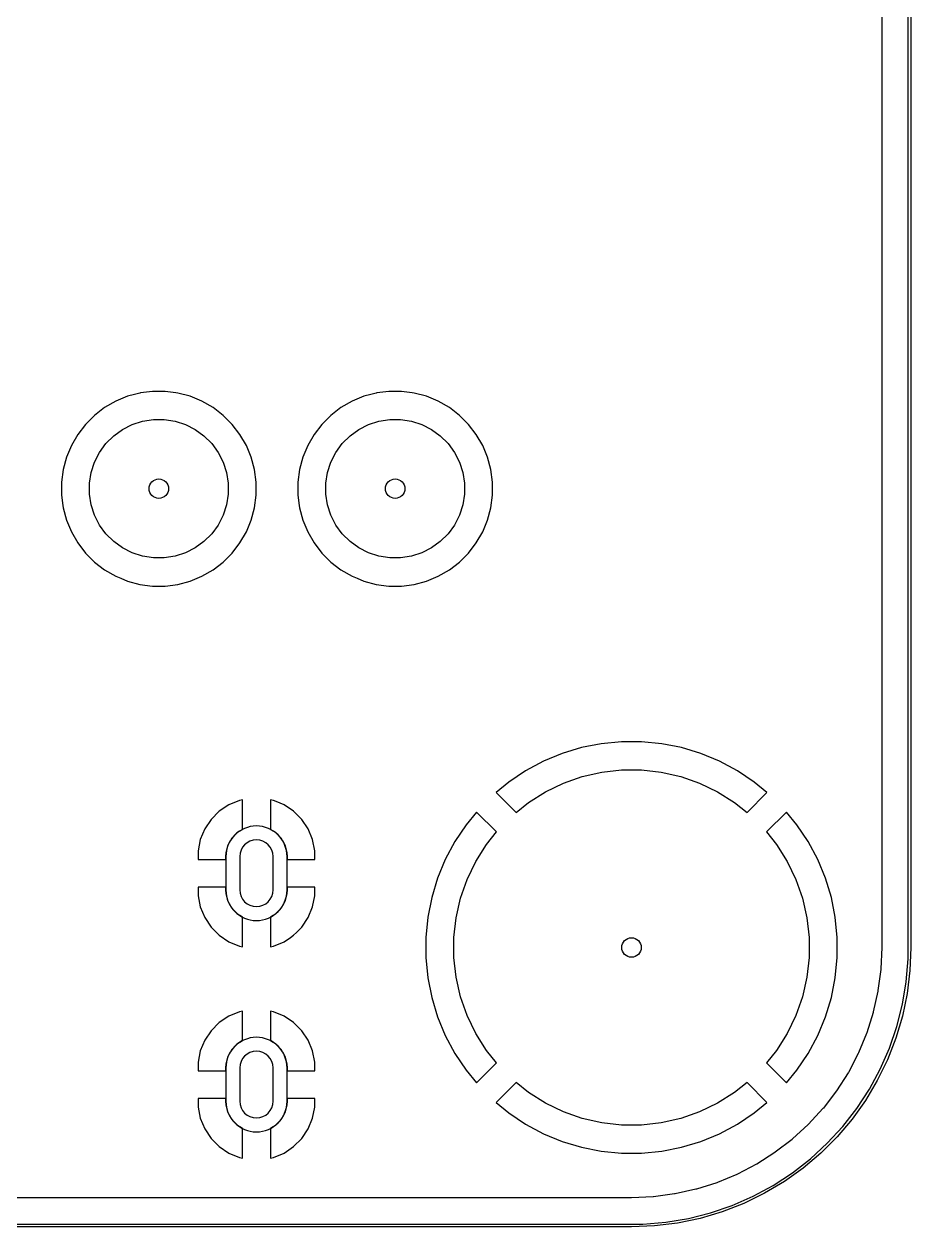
# Model space of a CAD drawing. Header units: millimetres. Extents: x 121.3 to 153.8, y -119.7 to -62.2.
# Drawn here: x 137.88 to 153.82, y -119.73 to -98.11 of the extents above; entities that cross this region are included whole.
import ezdxf

# ---------------------------------------------------------------- set-up
doc = ezdxf.new("R2010")
doc.units = ezdxf.units.MM
doc.layers.add('BLACK', color=250, linetype='CONTINUOUS')

msp = doc.modelspace()

# ---------------------------------------------------------------- linework, layer by layer
at = {"layer": 'BLACK', "linetype": 'CONTINUOUS'}
for p, q in [((153.2995, -67.212706), (153.2995, -114.707293)), ((153.775, -114.71), (153.775, -67.21)), ((153.825, -67.21), (153.825, -114.71)), ((139.524109, -104.886657), (139.325382, -105.001392)), ((139.524123, -104.88665), (139.524109, -104.886657)), ((139.736112, -104.798842), (139.524123, -104.88665)), ((139.864076, -104.764554), (139.736112, -104.798842)), ((139.957762, -104.739452), (139.864076, -104.764554)), ((139.968715, -104.738009), (139.957762, -104.739452)), ((140.185258, -104.7095), (139.968715, -104.738009)), ((140.185266, -104.7095), (140.185258, -104.7095)), ((140.414734, -104.7095), (140.185266, -104.7095)), ((140.414741, -104.7095), (140.414734, -104.7095)), ((140.604215, -104.734446), (140.414741, -104.7095)), ((140.642238, -104.739452), (140.604215, -104.734446)), ((140.863887, -104.798842), (140.642238, -104.739452)), ((141.075876, -104.88665), (140.863887, -104.798842)), ((141.07589, -104.886657), (141.075876, -104.88665)), ((141.274617, -105.001392), (141.07589, -104.886657)), ((143.774109, -104.886657), (143.575382, -105.001392)), ((143.774123, -104.88665), (143.774109, -104.886657)), ((143.986112, -104.798842), (143.774123, -104.88665)), ((144.114076, -104.764554), (143.986112, -104.798842)), ((144.207762, -104.739452), (144.114076, -104.764554)), ((144.218715, -104.738009), (144.207762, -104.739452)), ((144.435258, -104.7095), (144.218715, -104.738009)), ((144.435266, -104.7095), (144.435258, -104.7095)), ((144.664734, -104.7095), (144.435266, -104.7095)), ((144.664741, -104.7095), (144.664734, -104.7095)), ((144.854215, -104.734446), (144.664741, -104.7095)), ((144.892238, -104.739452), (144.854215, -104.734446)), ((145.113887, -104.798842), (144.892238, -104.739452)), ((145.325876, -104.88665), (145.113887, -104.798842)), ((145.32589, -104.886657), (145.325876, -104.88665)), ((145.524617, -105.001392), (145.32589, -104.886657)), ((139.325382, -105.001392), (139.143338, -105.141081)), ((141.456661, -105.141081), (141.274617, -105.001392)), ((143.575382, -105.001392), (143.393338, -105.141081)), ((145.706661, -105.141081), (145.524617, -105.001392)), ((138.981081, -105.303338), (138.841392, -105.485382)), ((139.143338, -105.141081), (138.981081, -105.303338)), ((139.646877, -105.3942), (139.821646, -105.305151)), ((139.821646, -105.305151), (140.008193, -105.244538)), ((140.008193, -105.244538), (140.201926, -105.213853)), ((140.201926, -105.213853), (140.398074, -105.213853)), ((140.398074, -105.213853), (140.591807, -105.244538)), ((140.591807, -105.244538), (140.778354, -105.305151)), ((140.778354, -105.305151), (140.953123, -105.3942)), ((141.45667, -105.141089), (141.456661, -105.141081)), ((141.618911, -105.30333), (141.45667, -105.141089)), ((141.618918, -105.303338), (141.618911, -105.30333)), ((141.758607, -105.485382), (141.618918, -105.303338)), ((143.231081, -105.303338), (143.091392, -105.485382)), ((143.393338, -105.141081), (143.231081, -105.303338)), ((143.896877, -105.3942), (144.071646, -105.305151)), ((144.071646, -105.305151), (144.258193, -105.244538)), ((144.258193, -105.244538), (144.451926, -105.213853)), ((144.451926, -105.213853), (144.648074, -105.213853)), ((144.648074, -105.213853), (144.841807, -105.244538)), ((144.841807, -105.244538), (145.028354, -105.305151)), ((145.028354, -105.305151), (145.203123, -105.3942)), ((145.70667, -105.141089), (145.706661, -105.141081)), ((145.868911, -105.30333), (145.70667, -105.141089)), ((145.868918, -105.303338), (145.868911, -105.30333)), ((146.008607, -105.485382), (145.868918, -105.303338)), ((138.841392, -105.485382), (138.726657, -105.684109)), ((139.349493, -105.64819), (139.48819, -105.509493)), ((139.48819, -105.509493), (139.646877, -105.3942)), ((140.953123, -105.3942), (141.11181, -105.509493)), ((141.11181, -105.509493), (141.250507, -105.64819)), ((141.758608, -105.485385), (141.758607, -105.485382)), ((141.758611, -105.485388), (141.758608, -105.485385)), ((141.873344, -105.684112), (141.758611, -105.485388)), ((143.091392, -105.485382), (142.976657, -105.684109)), ((143.599493, -105.64819), (143.73819, -105.509493)), ((143.73819, -105.509493), (143.896877, -105.3942)), ((145.203123, -105.3942), (145.36181, -105.509493)), ((145.36181, -105.509493), (145.500507, -105.64819)), ((146.008608, -105.485385), (146.008607, -105.485382)), ((146.008611, -105.485388), (146.008608, -105.485385)), ((146.123344, -105.684112), (146.008611, -105.485388)), ((138.72665, -105.684123), (138.638842, -105.896112)), ((138.726657, -105.684109), (138.72665, -105.684123)), ((139.2342, -105.806877), (139.349493, -105.64819)), ((141.250507, -105.64819), (141.3658, -105.806877)), ((141.961158, -105.896113), (141.873344, -105.684112)), ((142.97665, -105.684123), (142.888842, -105.896112)), ((142.976657, -105.684109), (142.97665, -105.684123)), ((143.4842, -105.806877), (143.599493, -105.64819)), ((145.500507, -105.64819), (145.6158, -105.806877)), ((146.211158, -105.896113), (146.123344, -105.684112)), ((138.638842, -105.896112), (138.579453, -106.117759)), ((139.084538, -106.168193), (139.145151, -105.981646)), ((139.145151, -105.981646), (139.2342, -105.806877)), ((141.3658, -105.806877), (141.454849, -105.981646)), ((141.454849, -105.981646), (141.515462, -106.168193)), ((142.020548, -106.117762), (141.961158, -105.896113)), ((142.888842, -105.896112), (142.829453, -106.117759)), ((143.334538, -106.168193), (143.395151, -105.981646)), ((143.395151, -105.981646), (143.4842, -105.806877)), ((145.6158, -105.806877), (145.704849, -105.981646)), ((145.704849, -105.981646), (145.765462, -106.168193)), ((146.270548, -106.117762), (146.211158, -105.896113)), ((138.579451, -106.11777), (138.5495, -106.345258)), ((138.579453, -106.117759), (138.579451, -106.11777)), ((139.053853, -106.361926), (139.084538, -106.168193)), ((141.515462, -106.168193), (141.546147, -106.361926)), ((142.050499, -106.345258), (142.020548, -106.117762)), ((142.829451, -106.11777), (142.7995, -106.345258)), ((142.829453, -106.117759), (142.829451, -106.11777)), ((143.303853, -106.361926), (143.334538, -106.168193)), ((145.765462, -106.168193), (145.796147, -106.361926)), ((146.3005, -106.345266), (146.270548, -106.117762)), ((138.5495, -106.345258), (138.5495, -106.574741)), ((139.053853, -106.558074), (139.053853, -106.361926)), ((141.546147, -106.361926), (141.546147, -106.558074)), ((142.0505, -106.345266), (142.050499, -106.345258)), ((142.0505, -106.574734), (142.0505, -106.345266)), ((142.7995, -106.345258), (142.7995, -106.574741)), ((143.303853, -106.558074), (143.303853, -106.361926)), ((145.796147, -106.361926), (145.796147, -106.558074)), ((146.3005, -106.574734), (146.3005, -106.345266)), ((138.5495, -106.574741), (138.574446, -106.764215)), ((139.084538, -106.751807), (139.053853, -106.558074)), ((141.546147, -106.558074), (141.515462, -106.751807)), ((142.020548, -106.802238), (142.0505, -106.574734)), ((142.7995, -106.574741), (142.824446, -106.764215)), ((143.334538, -106.751807), (143.303853, -106.558074)), ((145.796147, -106.558074), (145.765462, -106.751807)), ((146.270548, -106.802238), (146.3005, -106.574734)), ((138.574446, -106.764215), (138.579452, -106.802238)), ((138.579452, -106.802238), (138.579453, -106.80224)), ((138.579453, -106.80224), (138.638842, -107.023887)), ((139.145151, -106.938354), (139.084538, -106.751807)), ((141.515462, -106.751807), (141.454849, -106.938354)), ((141.961158, -107.023887), (142.020548, -106.802238)), ((142.824446, -106.764215), (142.829452, -106.802238)), ((142.829452, -106.802238), (142.829453, -106.80224)), ((142.829453, -106.80224), (142.888842, -107.023887)), ((143.395151, -106.938354), (143.334538, -106.751807)), ((145.765462, -106.751807), (145.704849, -106.938354)), ((146.211158, -107.023887), (146.270548, -106.802238)), ((138.638842, -107.023887), (138.72665, -107.235876)), ((139.2342, -107.113123), (139.145151, -106.938354)), ((141.454849, -106.938354), (141.3658, -107.113123)), ((141.873344, -107.235888), (141.961158, -107.023887)), ((142.888842, -107.023887), (142.97665, -107.235876)), ((143.4842, -107.113123), (143.395151, -106.938354)), ((145.704849, -106.938354), (145.6158, -107.113123)), ((146.123344, -107.235888), (146.211158, -107.023887)), ((138.72665, -107.235876), (138.726657, -107.23589)), ((138.726657, -107.23589), (138.841392, -107.434617)), ((139.349493, -107.27181), (139.2342, -107.113123)), ((139.48819, -107.410507), (139.349493, -107.27181)), ((141.250507, -107.27181), (141.11181, -107.410507)), ((141.3658, -107.113123), (141.250507, -107.27181)), ((141.758611, -107.434612), (141.873344, -107.235888)), ((142.97665, -107.235876), (142.976657, -107.23589)), ((142.976657, -107.23589), (143.091392, -107.434617)), ((143.599493, -107.27181), (143.4842, -107.113123)), ((143.73819, -107.410507), (143.599493, -107.27181)), ((145.500507, -107.27181), (145.36181, -107.410507)), ((145.6158, -107.113123), (145.500507, -107.27181)), ((146.008611, -107.434612), (146.123344, -107.235888)), ((138.841392, -107.434617), (138.981081, -107.616661)), ((139.646877, -107.5258), (139.48819, -107.410507)), ((141.11181, -107.410507), (140.953123, -107.5258)), ((141.618919, -107.616661), (141.758611, -107.434612)), ((143.091392, -107.434617), (143.231081, -107.616661)), ((143.896877, -107.5258), (143.73819, -107.410507)), ((145.36181, -107.410507), (145.203123, -107.5258)), ((145.868919, -107.616661), (146.008611, -107.434612)), ((138.981081, -107.616661), (138.981089, -107.61667)), ((138.981089, -107.61667), (139.14333, -107.778911)), ((139.821646, -107.614849), (139.646877, -107.5258)), ((140.008193, -107.675462), (139.821646, -107.614849)), ((140.201926, -107.706147), (140.008193, -107.675462)), ((140.398074, -107.706147), (140.201926, -107.706147)), ((140.591807, -107.675462), (140.398074, -107.706147)), ((140.778354, -107.614849), (140.591807, -107.675462)), ((140.953123, -107.5258), (140.778354, -107.614849)), ((141.45667, -107.778911), (141.618911, -107.61667)), ((141.618911, -107.61667), (141.618914, -107.616665)), ((141.618914, -107.616665), (141.618919, -107.616661)), ((143.231081, -107.616661), (143.231089, -107.61667)), ((143.231089, -107.61667), (143.39333, -107.778911)), ((144.071646, -107.614849), (143.896877, -107.5258)), ((144.258193, -107.675462), (144.071646, -107.614849)), ((144.451926, -107.706147), (144.258193, -107.675462)), ((144.648074, -107.706147), (144.451926, -107.706147)), ((144.841807, -107.675462), (144.648074, -107.706147)), ((145.028354, -107.614849), (144.841807, -107.675462)), ((145.203123, -107.5258), (145.028354, -107.614849)), ((145.70667, -107.778911), (145.868911, -107.61667)), ((145.868911, -107.61667), (145.868914, -107.616665)), ((145.868914, -107.616665), (145.868919, -107.616661)), ((139.14333, -107.778911), (139.143338, -107.778918)), ((139.143338, -107.778918), (139.325382, -107.918607)), ((139.325382, -107.918607), (139.325385, -107.918608)), ((139.325385, -107.918608), (139.325388, -107.918611)), ((139.325388, -107.918611), (139.524112, -108.033344)), ((141.075888, -108.033344), (141.274612, -107.918611)), ((141.274612, -107.918611), (141.456661, -107.778919)), ((141.456661, -107.778919), (141.456665, -107.778914)), ((141.456665, -107.778914), (141.45667, -107.778911)), ((143.39333, -107.778911), (143.393338, -107.778918)), ((143.393338, -107.778918), (143.575382, -107.918607)), ((143.575382, -107.918607), (143.575385, -107.918608)), ((143.575385, -107.918608), (143.575388, -107.918611)), ((143.575388, -107.918611), (143.774112, -108.033344)), ((145.325888, -108.033344), (145.524612, -107.918611)), ((145.524612, -107.918611), (145.706661, -107.778919)), ((145.706661, -107.778919), (145.706665, -107.778914)), ((145.706665, -107.778914), (145.70667, -107.778911)), ((139.524112, -108.033344), (139.524117, -108.033346)), ((139.524117, -108.033346), (139.524123, -108.033349)), ((139.524123, -108.033349), (139.61548, -108.07119)), ((139.61548, -108.07119), (139.736113, -108.121158)), ((139.736113, -108.121158), (139.957762, -108.180548)), ((140.642238, -108.180548), (140.863887, -108.121158)), ((140.863887, -108.121158), (141.075888, -108.033344)), ((143.774112, -108.033344), (143.774117, -108.033346)), ((143.774117, -108.033346), (143.774123, -108.033349)), ((143.774123, -108.033349), (143.86548, -108.07119)), ((143.86548, -108.07119), (143.986113, -108.121158)), ((143.986113, -108.121158), (144.207762, -108.180548)), ((144.892238, -108.180548), (145.113887, -108.121158)), ((145.113887, -108.121158), (145.325888, -108.033344)), ((139.957762, -108.180548), (140.185266, -108.2105)), ((140.185266, -108.2105), (140.185273, -108.2105)), ((140.185273, -108.2105), (140.414727, -108.2105)), ((140.414727, -108.2105), (140.414734, -108.2105)), ((140.414734, -108.2105), (140.642238, -108.180548)), ((144.207762, -108.180548), (144.435266, -108.2105)), ((144.435266, -108.2105), (144.435273, -108.2105)), ((144.435273, -108.2105), (144.664727, -108.2105)), ((144.664727, -108.2105), (144.664734, -108.2105)), ((144.664734, -108.2105), (144.892238, -108.180548)), ((147.899898, -111.116553), (147.552002, -111.222086)), ((147.899909, -111.11655), (147.899898, -111.116553)), ((148.256443, -111.045632), (147.899909, -111.11655)), ((148.618234, -111.01), (148.256443, -111.045632)), ((148.981766, -111.01), (148.618234, -111.01)), ((149.343556, -111.045632), (148.981766, -111.01)), ((149.70009, -111.11655), (149.343556, -111.045632)), ((149.700101, -111.116553), (149.70009, -111.11655)), ((150.047997, -111.222086), (149.700101, -111.116553)), ((147.21613, -111.361209), (146.895537, -111.53257)), ((147.216135, -111.361207), (147.21613, -111.361209)), ((147.552002, -111.222086), (147.216135, -111.361207)), ((150.383864, -111.361207), (150.047997, -111.222086)), ((150.383869, -111.361209), (150.383864, -111.361207)), ((150.704462, -111.53257), (150.383869, -111.361209)), ((146.895519, -111.532581), (146.593258, -111.734545)), ((146.895537, -111.53257), (146.895519, -111.532581)), ((147.914126, -111.635065), (148.26398, -111.555213)), ((148.26398, -111.555213), (148.620575, -111.515034)), ((148.620575, -111.515034), (148.979425, -111.515034)), ((148.979425, -111.515034), (149.33602, -111.555213)), ((149.33602, -111.555213), (149.685874, -111.635065)), ((150.70448, -111.532581), (150.704462, -111.53257)), ((151.00675, -111.734551), (150.70448, -111.532581)), ((146.593254, -111.734548), (146.365233, -111.921679)), ((146.593258, -111.734545), (146.593254, -111.734548)), ((147.2521, -111.909285), (147.575413, -111.753585)), ((147.575413, -111.753585), (147.914126, -111.635065)), ((149.685874, -111.635065), (150.024587, -111.753585)), ((150.024587, -111.753585), (150.3479, -111.909285)), ((151.234765, -111.921678), (151.00675, -111.734551)), ((146.365233, -111.921679), (146.365233, -111.92168)), ((146.365233, -111.92168), (146.723217, -112.279664)), ((146.948252, -112.100205), (147.2521, -111.909285)), ((150.3479, -111.909285), (150.651748, -112.100205)), ((150.876781, -112.279663), (151.234766, -111.921679)), ((151.234766, -111.921679), (151.234765, -111.921678)), ((141.557631, -112.144505), (141.385664, -112.25941)), ((141.557641, -112.1445), (141.557631, -112.144505)), ((141.748727, -112.065349), (141.557641, -112.1445)), ((141.748732, -112.065347), (141.748727, -112.065349)), ((141.804999, -112.054155), (141.748732, -112.065347)), ((141.805, -112.054156), (141.804999, -112.054155)), ((141.805, -112.589685), (141.805, -112.054156)), ((142.361267, -112.065347), (142.305, -112.054155)), ((142.305, -112.054155), (142.305, -112.589685)), ((142.361272, -112.065349), (142.361267, -112.065347)), ((142.408845, -112.085055), (142.361272, -112.065349)), ((142.552358, -112.1445), (142.408845, -112.085055)), ((142.552368, -112.144505), (142.552358, -112.1445)), ((142.724335, -112.25941), (142.552368, -112.144505)), ((146.723217, -112.279664), (146.948252, -112.100205)), ((150.651748, -112.100205), (150.876781, -112.279663)), ((141.23941, -112.405664), (141.124505, -112.577631)), ((141.239413, -112.40566), (141.23941, -112.405664)), ((141.38566, -112.259413), (141.239413, -112.40566)), ((141.385664, -112.25941), (141.38566, -112.259413)), ((142.724339, -112.259413), (142.724335, -112.25941)), ((142.870586, -112.40566), (142.724339, -112.259413)), ((142.870589, -112.405664), (142.870586, -112.40566)), ((142.985494, -112.577631), (142.870589, -112.405664)), ((146.011679, -112.275233), (145.824548, -112.503254)), ((146.01168, -112.275233), (146.011679, -112.275233)), ((146.369664, -112.633217), (146.01168, -112.275233)), ((151.588319, -112.275232), (151.230334, -112.633216)), ((151.58832, -112.275233), (151.588319, -112.275232)), ((151.775448, -112.503249), (151.58832, -112.275233)), ((141.1245, -112.577641), (141.04535, -112.768725)), ((141.124505, -112.577631), (141.1245, -112.577641)), ((141.618656, -112.740181), (141.720181, -112.638656)), ((141.720181, -112.638656), (141.805, -112.589685)), ((142.305, -112.589685), (142.389819, -112.638656)), ((142.389819, -112.638656), (142.491344, -112.740181)), ((142.985499, -112.577641), (142.985494, -112.577631)), ((143.064649, -112.768725), (142.985499, -112.577641)), ((145.824545, -112.503258), (145.622581, -112.805519)), ((145.824548, -112.503254), (145.824545, -112.503258)), ((146.190205, -112.858252), (146.369664, -112.633217)), ((151.230334, -112.633216), (151.409795, -112.858252)), ((151.977418, -112.805519), (151.775448, -112.503249)), ((141.045348, -112.768733), (141.005, -112.971579)), ((141.04535, -112.768725), (141.045348, -112.768733)), ((141.509705, -113.003211), (141.546866, -112.864524)), ((141.546866, -112.864524), (141.618656, -112.740181)), ((142.491344, -112.740181), (142.563134, -112.864524)), ((142.563134, -112.864524), (142.600295, -113.003211)), ((143.064651, -112.768733), (143.064649, -112.768725)), ((143.104999, -112.971579), (143.064651, -112.768733)), ((145.62257, -112.805537), (145.451209, -113.12613)), ((145.622581, -112.805519), (145.62257, -112.805537)), ((145.999285, -113.1621), (146.190205, -112.858252)), ((151.409795, -112.858252), (151.600715, -113.1621)), ((151.977429, -112.805537), (151.977418, -112.805519)), ((152.14879, -113.12613), (151.977429, -112.805537)), ((141.005, -112.971579), (141.005, -113.125)), ((141.505, -113.075), (141.509705, -113.003211)), ((141.505, -113.075), (141.505, -113.675)), ((141.505, -113.125), (141.505, -113.075)), ((141.505, -113.075), (141.505, -113.675)), ((142.600295, -113.003211), (142.605, -113.075)), ((142.605, -113.675), (142.605, -113.075)), ((142.605, -113.075), (142.605, -113.125)), ((142.605, -113.675), (142.605, -113.075)), ((143.105, -112.971583), (143.104999, -112.971579)), ((143.105, -113.125), (143.105, -112.971583)), ((141.005, -113.125), (141.505, -113.125)), ((142.605, -113.125), (143.105, -113.125)), ((145.451207, -113.126135), (145.312086, -113.462002)), ((145.451209, -113.12613), (145.451207, -113.126135)), ((145.843585, -113.485413), (145.999285, -113.1621)), ((151.600715, -113.1621), (151.756415, -113.485413)), ((152.148792, -113.126135), (152.14879, -113.12613)), ((152.287913, -113.462002), (152.148792, -113.126135)), ((145.312086, -113.462002), (145.206553, -113.809898)), ((145.725065, -113.824126), (145.843585, -113.485413)), ((151.756415, -113.485413), (151.874935, -113.824126)), ((152.393446, -113.809898), (152.287913, -113.462002)), ((141.005, -113.625), (141.005, -113.77842)), ((141.505, -113.625), (141.005, -113.625)), ((141.505, -113.675), (141.505, -113.625)), ((141.509705, -113.746789), (141.505, -113.675)), ((141.546866, -113.885476), (141.509705, -113.746789)), ((142.600295, -113.746789), (142.563134, -113.885476)), ((142.605, -113.675), (142.600295, -113.746789)), ((143.105, -113.625), (142.605, -113.625)), ((142.605, -113.625), (142.605, -113.675)), ((143.105, -113.778417), (143.105, -113.625)), ((141.005, -113.77842), (141.045348, -113.981266)), ((141.045348, -113.981266), (141.04535, -113.981274)), ((141.04535, -113.981274), (141.1245, -114.172358)), ((141.618656, -114.009819), (141.546866, -113.885476)), ((142.563134, -113.885476), (142.491344, -114.009819)), ((142.985499, -114.172358), (143.064649, -113.981274)), ((143.064649, -113.981274), (143.064651, -113.981266)), ((143.064651, -113.981266), (143.104999, -113.77842)), ((143.104999, -113.77842), (143.105, -113.778417)), ((145.20655, -113.809909), (145.135632, -114.166443)), ((145.206553, -113.809898), (145.20655, -113.809909)), ((145.645213, -114.17398), (145.725065, -113.824126)), ((151.874935, -113.824126), (151.954787, -114.17398)), ((152.393449, -113.809909), (152.393446, -113.809898)), ((152.464367, -114.166443), (152.393449, -113.809909)), ((141.1245, -114.172358), (141.124505, -114.172368)), ((141.124505, -114.172368), (141.23941, -114.344335)), ((141.720181, -114.111344), (141.618656, -114.009819)), ((141.805, -114.160314), (141.720181, -114.111344)), ((141.805, -114.695842), (141.805, -114.160314)), ((142.389819, -114.111344), (142.305, -114.160314)), ((142.305, -114.160314), (142.305, -114.695842)), ((142.491344, -114.009819), (142.389819, -114.111344)), ((142.870589, -114.344335), (142.985494, -114.172368)), ((142.985494, -114.172368), (142.985499, -114.172358)), ((145.135632, -114.166443), (145.1, -114.528234)), ((145.605034, -114.530575), (145.645213, -114.17398)), ((151.954787, -114.17398), (151.994966, -114.530575)), ((152.5, -114.528234), (152.464367, -114.166443)), ((141.23941, -114.344335), (141.239413, -114.344339)), ((141.239413, -114.344339), (141.38566, -114.490586)), ((142.77742, -114.437506), (142.870586, -114.344339)), ((142.870586, -114.344339), (142.870589, -114.344335)), ((141.38566, -114.490586), (141.385664, -114.490589)), ((141.385664, -114.490589), (141.557631, -114.605494)), ((141.557631, -114.605494), (141.557641, -114.605499)), ((141.557641, -114.605499), (141.748723, -114.684648)), ((142.361276, -114.684648), (142.552358, -114.605499)), ((142.552358, -114.605499), (142.552368, -114.605494)), ((142.552368, -114.605494), (142.667995, -114.528234)), ((142.667995, -114.528234), (142.724335, -114.490589)), ((142.724335, -114.490589), (142.724339, -114.490586)), ((142.724339, -114.490586), (142.77742, -114.437506)), ((145.1, -114.528234), (145.1, -114.891765)), ((145.605034, -114.889425), (145.605034, -114.530575)), ((151.994966, -114.530575), (151.994966, -114.889425)), ((152.5, -114.891765), (152.5, -114.528234)), ((141.748723, -114.684648), (141.748725, -114.684649)), ((141.748725, -114.684649), (141.805, -114.695842)), ((142.305, -114.695842), (142.361274, -114.684649)), ((142.361274, -114.684649), (142.361276, -114.684648)), ((153.299382, -114.712702), (153.282614, -115.09675)), ((153.2995, -114.707293), (153.299382, -114.712702)), ((153.775, -114.915768), (153.775, -114.71)), ((153.825, -114.71), (153.807837, -115.124961)), ((145.1, -114.891765), (145.135632, -115.253556)), ((145.645213, -115.24602), (145.605034, -114.889425)), ((151.994966, -114.889425), (151.954787, -115.24602)), ((152.464367, -115.253556), (152.5, -114.891765)), ((153.741015, -115.325897), (153.775, -114.915768)), ((145.135632, -115.253556), (145.20655, -115.61009)), ((145.725065, -115.595874), (145.645213, -115.24602)), ((151.954787, -115.24602), (151.874935, -115.595874)), ((152.393449, -115.61009), (152.464367, -115.253556)), ((153.281671, -115.107526), (153.231849, -115.485957)), ((153.282614, -115.09675), (153.281671, -115.107526)), ((153.807837, -115.124961), (153.756466, -115.537088)), ((153.229971, -115.49661), (153.147354, -115.869272)), ((153.231849, -115.485957), (153.229971, -115.49661)), ((153.673279, -115.731819), (153.741015, -115.325897)), ((145.20655, -115.61009), (145.206553, -115.610101)), ((145.206553, -115.610101), (145.312086, -115.957997)), ((145.843585, -115.934587), (145.725065, -115.595874)), ((151.874935, -115.595874), (151.756415, -115.934587)), ((152.287913, -115.957997), (152.393446, -115.610101)), ((152.393446, -115.610101), (152.393449, -115.61009)), ((153.756466, -115.537088), (153.671236, -115.943565)), ((141.748727, -115.865349), (141.557641, -115.9445)), ((141.748732, -115.865347), (141.748727, -115.865349)), ((141.804999, -115.854155), (141.748732, -115.865347)), ((141.805, -115.854156), (141.804999, -115.854155)), ((141.805, -116.389685), (141.805, -115.854156)), ((142.361267, -115.865347), (142.305, -115.854155)), ((142.305, -115.854155), (142.305, -116.389685)), ((142.361272, -115.865349), (142.361267, -115.865347)), ((142.552358, -115.9445), (142.361272, -115.865349)), ((145.999285, -116.2579), (145.843585, -115.934587)), ((151.756415, -115.934587), (151.600715, -116.2579)), ((153.144554, -115.879721), (153.029775, -116.243755)), ((153.147354, -115.869272), (153.144554, -115.879721)), ((153.572253, -116.130761), (153.673279, -115.731819)), ((141.38566, -116.059413), (141.239413, -116.20566)), ((141.385664, -116.05941), (141.38566, -116.059413)), ((141.557631, -115.944505), (141.385664, -116.05941)), ((141.557641, -115.9445), (141.557631, -115.944505)), ((142.552368, -115.944505), (142.552358, -115.9445)), ((142.724335, -116.05941), (142.552368, -115.944505)), ((142.724339, -116.059413), (142.724335, -116.05941)), ((142.870586, -116.20566), (142.724339, -116.059413)), ((145.312086, -115.957997), (145.451207, -116.293864)), ((152.148792, -116.293864), (152.287913, -115.957997)), ((153.438628, -116.519998), (153.572253, -116.130761)), ((153.671236, -115.943565), (153.552732, -116.341615)), ((141.23941, -116.205664), (141.124505, -116.377631)), ((141.239413, -116.20566), (141.23941, -116.205664)), ((142.870589, -116.205664), (142.870586, -116.20566)), ((142.985494, -116.377631), (142.870589, -116.205664)), ((145.451207, -116.293864), (145.451209, -116.293869)), ((145.451209, -116.293869), (145.62257, -116.614462)), ((146.190205, -116.561748), (145.999285, -116.2579)), ((151.600715, -116.2579), (151.409795, -116.561748)), ((151.977429, -116.614462), (152.14879, -116.293869)), ((152.14879, -116.293869), (152.148792, -116.293864)), ((153.026075, -116.253921), (152.880002, -116.606572)), ((153.029775, -116.243755), (153.026075, -116.253921)), ((153.552732, -116.341615), (153.401761, -116.72852)), ((141.045348, -116.568733), (141.005, -116.771579)), ((141.04535, -116.568725), (141.045348, -116.568733)), ((141.1245, -116.377641), (141.04535, -116.568725)), ((141.124505, -116.377631), (141.1245, -116.377641)), ((141.546866, -116.664524), (141.618656, -116.540181)), ((141.618656, -116.540181), (141.720181, -116.438656)), ((141.720181, -116.438656), (141.805, -116.389685)), ((142.305, -116.389685), (142.389819, -116.438656)), ((142.389819, -116.438656), (142.491344, -116.540181)), ((142.491344, -116.540181), (142.563134, -116.664524)), ((142.985499, -116.377641), (142.985494, -116.377631)), ((143.064649, -116.568725), (142.985499, -116.377641)), ((143.064651, -116.568733), (143.064649, -116.568725)), ((143.104999, -116.771579), (143.064651, -116.568733)), ((146.369663, -116.786781), (146.190205, -116.561748)), ((151.409795, -116.561748), (151.230335, -116.786782)), ((153.273316, -116.896871), (153.438628, -116.519998)), ((141.005, -116.771579), (141.005, -116.925)), ((141.509705, -116.803211), (141.546866, -116.664524)), ((142.563134, -116.664524), (142.600295, -116.803211)), ((143.105, -116.771583), (143.104999, -116.771579)), ((143.105, -116.925), (143.105, -116.771583)), ((145.62257, -116.614462), (145.622581, -116.61448)), ((145.622581, -116.61448), (145.824551, -116.91675)), ((146.011679, -117.144766), (146.369663, -116.786781)), ((151.230335, -116.786782), (151.588319, -117.144766)), ((151.775457, -116.916736), (151.977418, -116.61448)), ((151.977418, -116.61448), (151.977429, -116.614462)), ((152.87543, -116.616376), (152.699183, -116.954942)), ((152.880002, -116.606572), (152.87543, -116.616376)), ((153.401761, -116.72852), (153.219356, -117.101636)), ((141.005, -116.925), (141.505, -116.925)), ((141.505, -116.875), (141.509705, -116.803211)), ((141.505, -116.875), (141.505, -117.475)), ((141.505, -116.925), (141.505, -116.875)), ((141.505, -116.875), (141.505, -117.475)), ((142.600295, -116.803211), (142.605, -116.875)), ((142.605, -117.475), (142.605, -116.875)), ((142.605, -116.875), (142.605, -116.925)), ((142.605, -117.475), (142.605, -116.875)), ((142.605, -116.925), (143.105, -116.925)), ((145.824551, -116.91675), (146.011678, -117.144765)), ((151.58832, -117.144765), (151.775447, -116.91675)), ((151.775447, -116.91675), (151.775457, -116.916736)), ((152.693775, -116.96431), (152.488681, -117.286244)), ((152.699183, -116.954942), (152.693775, -116.96431)), ((153.077447, -117.258805), (153.273316, -116.896871)), ((146.011678, -117.144765), (146.011679, -117.144766)), ((146.723216, -117.140334), (146.365232, -117.498319)), ((146.948252, -117.319795), (146.723216, -117.140334)), ((150.876782, -117.140335), (150.651748, -117.319795)), ((151.234766, -117.498319), (150.876782, -117.140335)), ((151.588319, -117.144766), (151.58832, -117.144765)), ((153.219356, -117.101636), (153.006762, -117.458415)), ((141.005, -117.425), (141.005, -117.57842)), ((141.505, -117.425), (141.005, -117.425)), ((141.505, -117.475), (141.505, -117.425)), ((143.105, -117.425), (142.605, -117.425)), ((142.605, -117.425), (142.605, -117.475)), ((143.105, -117.578417), (143.105, -117.425)), ((147.2521, -117.510715), (146.948252, -117.319795)), ((150.651748, -117.319795), (150.3479, -117.510715)), ((152.482476, -117.295105), (152.25011, -117.59793)), ((152.488681, -117.286244), (152.482476, -117.295105)), ((152.852359, -117.603329), (153.077447, -117.258805)), ((141.005, -117.57842), (141.045348, -117.781266)), ((141.509705, -117.546789), (141.505, -117.475)), ((141.546866, -117.685476), (141.509705, -117.546789)), ((142.600295, -117.546789), (142.563134, -117.685476)), ((142.605, -117.475), (142.600295, -117.546789)), ((143.064651, -117.781266), (143.104999, -117.57842)), ((143.104999, -117.57842), (143.105, -117.578417)), ((146.365232, -117.498319), (146.365233, -117.49832)), ((146.365233, -117.49832), (146.593249, -117.685448)), ((147.575413, -117.666415), (147.2521, -117.510715)), ((147.914126, -117.784935), (147.575413, -117.666415)), ((150.024587, -117.666415), (149.685874, -117.784935)), ((150.3479, -117.510715), (150.024587, -117.666415)), ((151.00675, -117.685447), (151.234765, -117.49832)), ((151.234765, -117.49832), (151.234766, -117.498319)), ((152.243156, -117.606217), (151.985284, -117.887635)), ((152.25011, -117.59793), (152.243156, -117.606217)), ((152.599589, -117.928088), (152.852359, -117.603329)), ((153.006762, -117.458415), (152.765431, -117.796419)), ((141.045348, -117.781266), (141.04535, -117.781274)), ((141.04535, -117.781274), (141.1245, -117.972358)), ((141.618656, -117.809819), (141.546866, -117.685476)), ((141.720181, -117.911344), (141.618656, -117.809819)), ((142.491344, -117.809819), (142.389819, -117.911344)), ((142.563134, -117.685476), (142.491344, -117.809819)), ((142.985499, -117.972358), (143.064649, -117.781274)), ((143.064649, -117.781274), (143.064651, -117.781266)), ((146.593249, -117.685448), (146.895519, -117.887418)), ((148.26398, -117.864787), (147.914126, -117.784935)), ((148.620575, -117.904966), (148.26398, -117.864787)), ((149.33602, -117.864787), (148.979425, -117.904966)), ((149.685874, -117.784935), (149.33602, -117.864787)), ((150.70448, -117.887418), (151.006736, -117.685457)), ((151.006736, -117.685457), (151.00675, -117.685447)), ((152.765431, -117.796419), (152.497013, -118.11334)), ((141.1245, -117.972358), (141.124505, -117.972368)), ((141.124505, -117.972368), (141.23941, -118.144335)), ((141.805, -117.960314), (141.720181, -117.911344)), ((141.805, -118.495842), (141.805, -117.960314)), ((142.389819, -117.911344), (142.305, -117.960314)), ((142.305, -117.960314), (142.305, -118.495842)), ((142.870589, -118.144335), (142.985494, -117.972368)), ((142.985494, -117.972368), (142.985499, -117.972358)), ((146.895519, -117.887418), (146.895537, -117.887429)), ((146.895537, -117.887429), (147.21613, -118.05879)), ((147.21613, -118.05879), (147.216135, -118.058792)), ((147.216135, -118.058792), (147.552002, -118.197913)), ((148.979425, -117.904966), (148.620575, -117.904966)), ((150.047997, -118.197913), (150.383864, -118.058792)), ((150.383864, -118.058792), (150.383869, -118.05879)), ((150.383869, -118.05879), (150.704462, -117.887429)), ((150.704462, -117.887429), (150.70448, -117.887418)), ((151.977635, -117.895284), (151.696217, -118.153156)), ((151.985284, -117.887635), (151.977635, -117.895284)), ((152.320864, -118.230864), (152.599589, -117.928088)), ((141.23941, -118.144335), (141.239413, -118.144339)), ((141.239413, -118.144339), (141.38566, -118.290586)), ((141.38566, -118.290586), (141.385664, -118.290589)), ((141.385664, -118.290589), (141.557631, -118.405494)), ((142.552368, -118.405494), (142.724335, -118.290589)), ((142.724335, -118.290589), (142.724339, -118.290586)), ((142.724339, -118.290586), (142.870586, -118.144339)), ((142.870586, -118.144339), (142.870589, -118.144335)), ((147.552002, -118.197913), (147.899898, -118.303446)), ((147.899898, -118.303446), (147.899909, -118.303449)), ((147.899909, -118.303449), (148.256443, -118.374367)), ((149.343556, -118.374367), (149.70009, -118.303449)), ((149.70009, -118.303449), (149.700101, -118.303446)), ((149.700101, -118.303446), (150.047997, -118.197913)), ((151.68793, -118.16011), (151.385105, -118.392476)), ((151.696217, -118.153156), (151.68793, -118.16011)), ((152.018088, -118.509589), (152.320864, -118.230864)), ((152.497013, -118.11334), (152.20334, -118.407013)), ((141.557631, -118.405494), (141.557641, -118.405499)), ((141.557641, -118.405499), (141.748723, -118.484648)), ((141.748723, -118.484648), (141.748725, -118.484649)), ((141.748725, -118.484649), (141.805, -118.495842)), ((142.305, -118.495842), (142.361274, -118.484649)), ((142.361274, -118.484649), (142.361276, -118.484648)), ((142.361276, -118.484648), (142.552358, -118.405499)), ((142.552358, -118.405499), (142.552368, -118.405494)), ((148.256443, -118.374367), (148.618234, -118.41)), ((148.618234, -118.41), (148.981766, -118.41)), ((148.981766, -118.41), (149.343556, -118.374367)), ((151.376244, -118.398681), (151.05431, -118.603775)), ((151.385105, -118.392476), (151.376244, -118.398681)), ((151.693329, -118.762359), (152.018088, -118.509589)), ((152.20334, -118.407013), (151.886419, -118.675431)), ((151.044942, -118.609183), (150.706376, -118.78543)), ((151.05431, -118.603775), (151.044942, -118.609183)), ((151.886419, -118.675431), (151.548415, -118.916762)), ((150.333755, -118.939775), (149.969721, -119.054554)), ((150.343921, -118.936075), (150.333755, -118.939775)), ((150.696572, -118.790002), (150.343921, -118.936075)), ((150.706376, -118.78543), (150.696572, -118.790002)), ((151.548415, -118.916762), (151.191636, -119.129356)), ((151.348805, -118.987447), (151.693329, -118.762359)), ((149.575957, -119.141849), (149.197526, -119.191671)), ((149.58661, -119.139971), (149.575957, -119.141849)), ((149.959272, -119.057354), (149.58661, -119.139971)), ((149.969721, -119.054554), (149.959272, -119.057354)), ((151.191636, -119.129356), (150.81852, -119.311761)), ((150.986871, -119.183316), (151.348805, -118.987447)), ((148.797294, -119.2095), (126.302706, -119.2095)), ((148.802703, -119.209382), (148.797294, -119.2095)), ((149.18675, -119.192614), (148.802703, -119.209382)), ((149.197526, -119.191671), (149.18675, -119.192614)), ((150.220761, -119.482253), (150.609998, -119.348628)), ((150.81852, -119.311761), (150.431615, -119.462732)), ((150.609998, -119.348628), (150.986871, -119.183316)), ((149.415897, -119.651015), (149.821819, -119.583279)), ((150.033565, -119.581236), (149.627088, -119.666466)), ((149.821819, -119.583279), (150.220761, -119.482253)), ((150.431615, -119.462732), (150.033565, -119.581236)), ((126.3, -119.685), (148.8, -119.685)), ((148.8, -119.735), (126.3, -119.735)), ((148.8, -119.685), (149.005768, -119.685)), ((149.214961, -119.717837), (148.8, -119.735)), ((149.005768, -119.685), (149.415897, -119.651015)), ((149.627088, -119.666466), (149.214961, -119.717837))]:
    msp.add_line(p, q, dxfattribs=at)
at = {"layer": 'BLACK'}
for centre in [(140.3, -106.46), (140.3, -106.46), (144.55, -106.46), (144.55, -106.46), (148.8, -114.71), (148.8, -114.71)]:
    msp.add_circle(centre, 0.175, dxfattribs=at)
for centre, start, end in [((142.055, -113.075), 0, 180), ((142.055, -113.075), 0, 180), ((142.055, -113.675), -180, 0), ((142.055, -113.675), -180, 0), ((142.055, -116.875), 0, 180), ((142.055, -116.875), 0, 180), ((142.055, -117.475), -180, 0), ((142.055, -117.475), -180, 0)]:
    msp.add_arc(centre, 0.55, start, end, dxfattribs=at)
at = {"layer": 'WHITE', "linetype": 'CONTINUOUS'}
for p, q in [((141.755, -113.075), (141.755, -113.675)), ((142.355, -113.675), (142.355, -113.075)), ((141.755, -116.875), (141.755, -117.475)), ((142.355, -117.475), (142.355, -116.875))]:
    msp.add_line(p, q, dxfattribs=at)
at = {"layer": 'WHITE'}
for centre in [(140.3, -106.46), (144.55, -106.46), (148.8, -114.71)]:
    msp.add_circle(centre, 0.175, dxfattribs=at)
for centre, start, end in [((142.055, -113.075), 0, 180), ((142.055, -113.675), -180, 0), ((142.055, -116.875), 0, 180), ((142.055, -117.475), -180, 0)]:
    msp.add_arc(centre, 0.3, start, end, dxfattribs=at)

doc.saveas('drawing.dxf')
